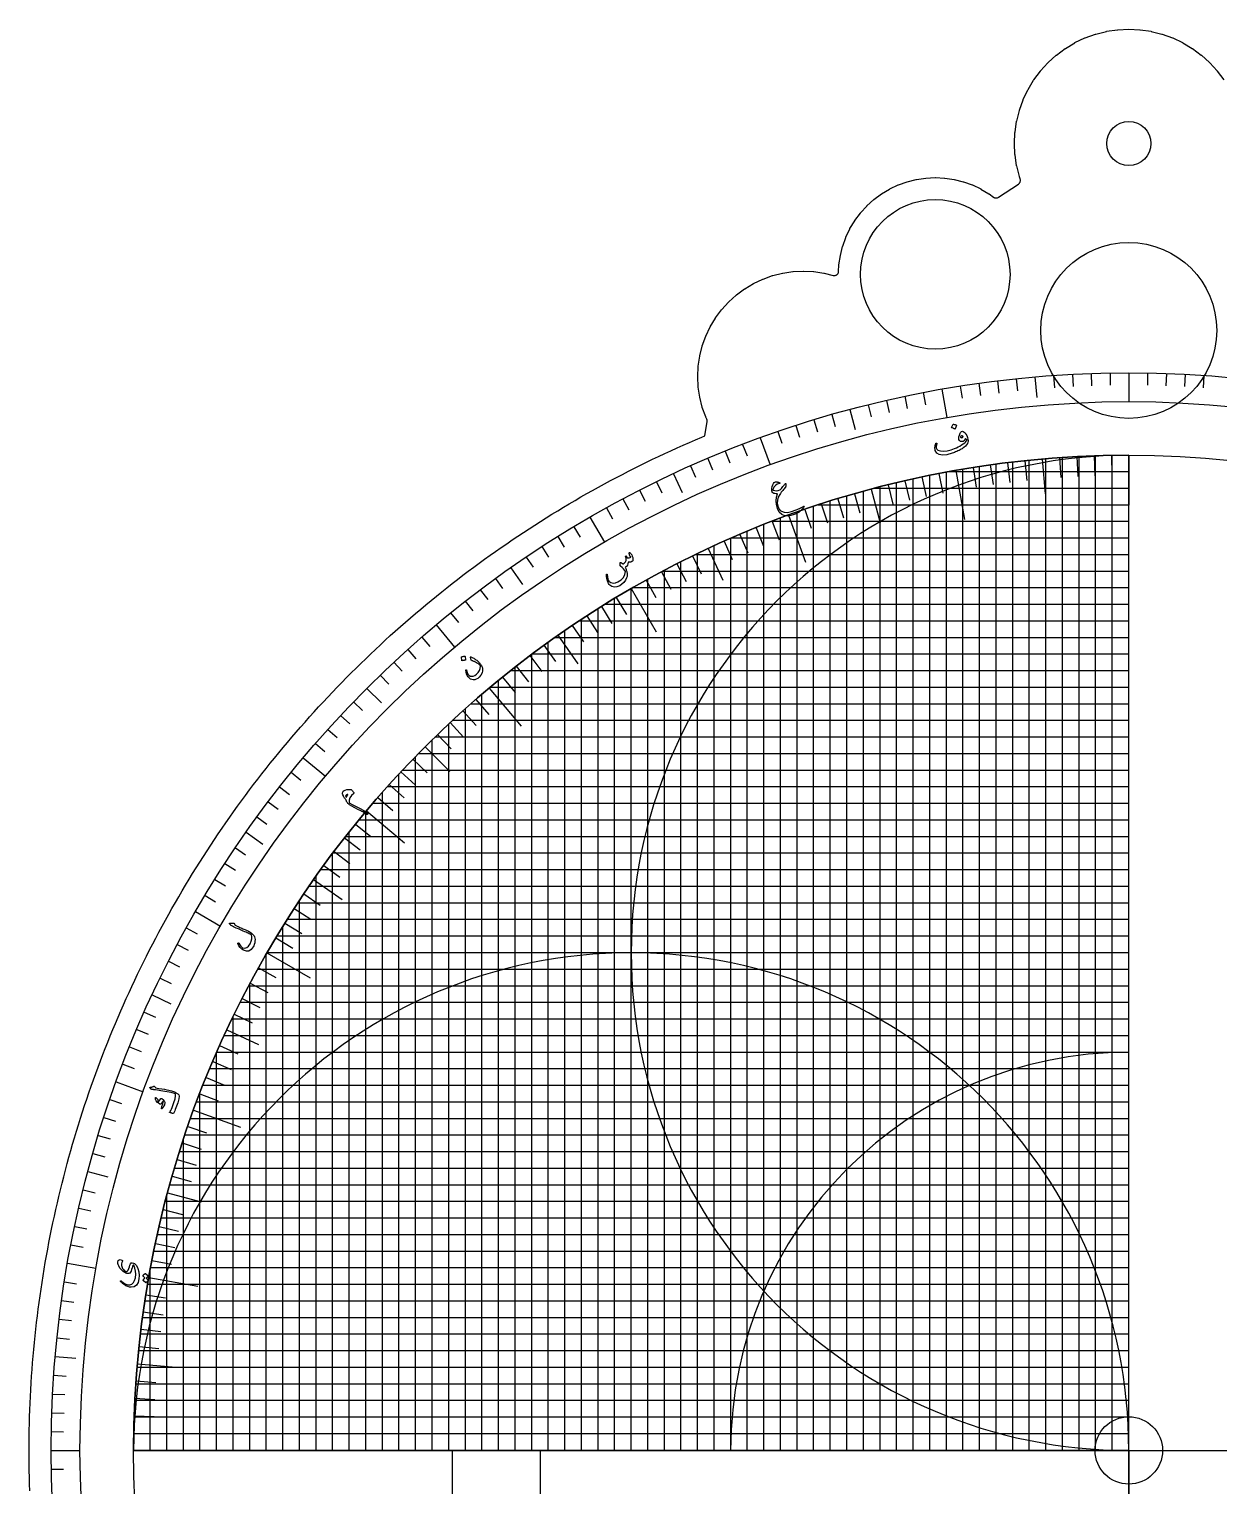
# Model space of a CAD drawing. Header units: millimetres. Extents: x -75 to 75, y -75 to 97.
# Drawn here: x -75 to 6.1, y -2.4 to 96.9 of the extents above; entities that cross this region are included whole.
import ezdxf

# ---------------------------------------------------------------- set-up
doc = ezdxf.new("R2010")
doc.units = ezdxf.units.MM
for name, color, linetype in [('CUT_INNER', 6, 'Continuous'), ('CUT_OUTER', 1, 'Continuous'), ('ENGRAVE', 7, 'Continuous'), ('ENGRAVE_FINE', 8, 'Continuous'), ('TEXT', 5, 'Continuous')]:
    doc.layers.add(name, color=color, linetype=linetype)

msp = doc.modelspace()

# ---------------------------------------------------------------- linework, layer by layer
at = {"layer": 'CUT_INNER'}
for centre, radius in [((0, 89.1386), 1.5), ((-13.2, 80.2136), 5.1), ((0, 76.3886), 6), ((0, 0), 2.3)]:
    msp.add_circle(centre, radius, dxfattribs=at)
at = {"layer": 'CUT_OUTER'}
msp.add_lwpolyline([(-74.9492, -2.7605), (-74.9647, -2.3006), (-74.9774, -1.8406), (-74.9873, -1.3805), (-74.9944, -0.9204), (-74.9986, -0.4602), (-75, 0), (-74.9986, 0.4602), (-74.9944, 0.9204), (-74.9873, 1.3805), (-74.9774, 1.8406), (-74.9647, 2.3006), (-74.9492, 2.7605), (-74.9308, 3.2204), (-74.9097, 3.6801), (-74.8857, 4.1396), (-74.8589, 4.5991), (-74.8292, 5.0583), (-74.7968, 5.5173), (-74.7615, 5.9762), (-74.7234, 6.4348), (-74.6826, 6.8932), (-74.6389, 7.3513), (-74.5923, 7.8091), (-74.543, 8.2667), (-74.4909, 8.7239), (-74.436, 9.1808), (-74.3782, 9.6374), (-74.3177, 10.0936), (-74.2544, 10.5494), (-74.1882, 11.0048), (-74.1193, 11.4598), (-74.0476, 11.9144), (-73.9731, 12.3685), (-73.8958, 12.8221), (-73.8158, 13.2753), (-73.7329, 13.728), (-73.6473, 14.1801), (-73.5589, 14.6318), (-73.4677, 15.0828), (-73.3738, 15.5334), (-73.2771, 15.9833), (-73.1777, 16.4326), (-73.0755, 16.8813), (-72.9705, 17.3294), (-72.8628, 17.7768), (-72.7523, 18.2235), (-72.6392, 18.6696), (-72.5232, 19.1149), (-72.4046, 19.5596), (-72.2832, 20.0035), (-72.1591, 20.4466), (-72.0323, 20.889), (-71.9028, 21.3306), (-71.7705, 21.7714), (-71.6356, 22.2113), (-71.498, 22.6504), (-71.3576, 23.0887), (-71.2146, 23.5261), (-71.0689, 23.9627), (-70.9205, 24.3983), (-70.7695, 24.833), (-70.6158, 25.2667), (-70.4594, 25.6996), (-70.3004, 26.1314), (-70.1388, 26.5623), (-69.9745, 26.9921), (-69.8075, 27.421), (-69.638, 27.8488), (-69.4658, 28.2756), (-69.291, 28.7013), (-69.1136, 29.1259), (-68.9335, 29.5494), (-68.7509, 29.9718), (-68.5657, 30.3931), (-68.378, 30.8132), (-68.1876, 31.2322), (-67.9947, 31.65), (-67.7992, 32.0666), (-67.6012, 32.482), (-67.4006, 32.8962), (-67.1975, 33.3092), (-66.9918, 33.7208), (-66.7837, 34.1313), (-66.573, 34.5404), (-66.3598, 34.9482), (-66.1441, 35.3548), (-65.9259, 35.7599), (-65.7053, 36.1638), (-65.4821, 36.5663), (-65.2565, 36.9674), (-65.0285, 37.3671), (-64.798, 37.7654), (-64.565, 38.1623), (-64.3296, 38.5577), (-64.0918, 38.9517), (-63.8516, 39.3442), (-63.609, 39.7353), (-63.364, 40.1248), (-63.1166, 40.5129), (-62.8669, 40.8994), (-62.6147, 41.2843), (-62.3602, 41.6678), (-62.1034, 42.0496), (-61.8442, 42.4299), (-61.5827, 42.8086), (-61.3189, 43.1856), (-61.0527, 43.561), (-60.7843, 43.9348), (-60.5136, 44.307), (-60.2406, 44.6774), (-59.9653, 45.0462), (-59.6878, 45.4133), (-59.408, 45.7787), (-59.126, 46.1424), (-58.8417, 46.5043), (-58.5553, 46.8645), (-58.2666, 47.2229), (-57.9758, 47.5795), (-57.6828, 47.9343), (-57.3875, 48.2874), (-57.0902, 48.6386), (-56.7907, 48.988), (-56.489, 49.3355), (-56.1852, 49.6812), (-55.8793, 50.025), (-55.5713, 50.3669), (-55.2612, 50.707), (-54.9491, 51.0451), (-54.6348, 51.3813), (-54.3185, 51.7155), (-54.0002, 52.0479), (-53.6798, 52.3782), (-53.3574, 52.7066), (-53.033, 53.033), (-52.7066, 53.3574), (-52.3782, 53.6798), (-52.0479, 54.0002), (-51.7155, 54.3185), (-51.3813, 54.6348), (-51.0451, 54.9491), (-50.707, 55.2612), (-50.3669, 55.5713), (-50.025, 55.8793), (-49.6812, 56.1852), (-49.3355, 56.489), (-48.988, 56.7907), (-48.6386, 57.0902), (-48.2874, 57.3875), (-47.9343, 57.6828), (-47.5795, 57.9758), (-47.2229, 58.2666), (-46.8645, 58.5553), (-46.5043, 58.8417), (-46.1424, 59.126), (-45.7787, 59.408), (-45.4133, 59.6878), (-45.0462, 59.9653), (-44.6774, 60.2406), (-44.307, 60.5136), (-43.9348, 60.7843), (-43.561, 61.0527), (-43.1856, 61.3189), (-42.8086, 61.5827), (-42.4299, 61.8442), (-42.0496, 62.1034), (-41.6678, 62.3602), (-41.2843, 62.6147), (-40.8994, 62.8669), (-40.5129, 63.1166), (-40.1248, 63.364), (-39.7353, 63.609), (-39.3442, 63.8516), (-38.9517, 64.0918), (-38.5577, 64.3296), (-38.1623, 64.565), (-37.7654, 64.798), (-37.3671, 65.0285), (-36.9674, 65.2565), (-36.5663, 65.4821), (-36.1638, 65.7053), (-35.7599, 65.9259), (-35.3548, 66.1441), (-34.9482, 66.3598), (-34.5404, 66.573), (-34.1313, 66.7837), (-33.7208, 66.9918), (-33.3092, 67.1975), (-32.8962, 67.4006), (-32.482, 67.6012), (-32.0666, 67.7992), (-31.65, 67.9947), (-31.2322, 68.1876), (-30.8132, 68.378), (-30.3931, 68.5657), (-29.9718, 68.7509), (-29.5494, 68.9335), (-29.1259, 69.1136), (-28.9234, 69.1981), (-28.7619, 70.1675), (-28.7584, 70.1977), (-28.758, 70.228), (-28.7606, 70.2582), (-28.7663, 70.288), (-28.775, 70.3171), (-28.7866, 70.3451), (-28.8488, 70.4767), (-28.8544, 70.4902), (-29.0875, 71.1417), (-29.0918, 71.1557), (-29.2599, 71.8268), (-29.2627, 71.8413), (-29.3642, 72.5256), (-29.3657, 72.5403), (-29.3996, 73.2313), (-29.3996, 73.246), (-29.3657, 73.937), (-29.3642, 73.9516), (-29.2627, 74.636), (-29.2599, 74.6504), (-29.0918, 75.3215), (-29.0875, 75.3356), (-28.8544, 75.987), (-28.8488, 76.0006), (-28.553, 76.626), (-28.546, 76.639), (-28.1904, 77.2324), (-28.1822, 77.2447), (-27.7701, 77.8004), (-27.7607, 77.8117), (-27.2961, 78.3243), (-27.2857, 78.3348), (-26.7731, 78.7994), (-26.7617, 78.8087), (-26.206, 79.2208), (-26.1938, 79.229), (-25.6004, 79.5847), (-25.5874, 79.5916), (-24.962, 79.8874), (-24.9484, 79.893), (-24.297, 80.1261), (-24.2829, 80.1304), (-23.6118, 80.2985), (-23.5974, 80.3014), (-22.913, 80.4029), (-22.8984, 80.4043), (-22.2074, 80.4383), (-22.1926, 80.4383), (-21.5016, 80.4043), (-21.487, 80.4029), (-20.8026, 80.3014), (-20.7882, 80.2985), (-20.1625, 80.1418), (-20.1336, 80.136), (-20.1043, 80.1331), (-20.0749, 80.1331), (-20.0456, 80.136), (-20.0167, 80.1418), (-19.9885, 80.1503), (-19.9613, 80.1616), (-19.9354, 80.1755), (-19.9109, 80.1918), (-19.8881, 80.2105), (-19.8673, 80.2313), (-19.8486, 80.2541), (-19.8323, 80.2785), (-19.8184, 80.3045), (-19.8071, 80.3317), (-19.7986, 80.3599), (-19.7928, 80.3888), (-19.79, 80.4181), (-19.7686, 80.8532), (-19.7671, 80.8678), (-19.6743, 81.4939), (-19.6714, 81.5084), (-19.5176, 82.1224), (-19.5133, 82.1364), (-19.3001, 82.7324), (-19.2945, 82.746), (-19.0238, 83.3182), (-19.0169, 83.3312), (-18.6915, 83.8741), (-18.6833, 83.8863), (-18.3063, 84.3947), (-18.2969, 84.4061), (-17.8719, 84.8751), (-17.8614, 84.8855), (-17.3925, 85.3106), (-17.3811, 85.3199), (-16.8727, 85.6969), (-16.8604, 85.7051), (-16.3175, 86.0305), (-16.3046, 86.0375), (-15.7324, 86.3081), (-15.7188, 86.3137), (-15.1228, 86.527), (-15.1087, 86.5312), (-14.4947, 86.685), (-14.4803, 86.6879), (-13.8542, 86.7808), (-13.8396, 86.7822), (-13.2074, 86.8133), (-13.1926, 86.8133), (-12.5604, 86.7822), (-12.5458, 86.7808), (-11.9197, 86.6879), (-11.9053, 86.685), (-11.2913, 86.5312), (-11.2772, 86.527), (-10.6812, 86.3137), (-10.6676, 86.3081), (-10.0954, 86.0375), (-10.0825, 86.0305), (-9.5396, 85.7051), (-9.5273, 85.6969), (-9.235, 85.4801), (-9.2095, 85.4632), (-9.1825, 85.4489), (-9.1542, 85.4375), (-9.1249, 85.429), (-9.0948, 85.4236), (-9.0643, 85.4212), (-9.0338, 85.4219), (-9.0035, 85.4258), (-8.9738, 85.4326), (-8.9449, 85.4425), (-8.9171, 85.4553), (-8.8908, 85.4708), (-7.5272, 86.3723), (-7.5042, 86.3891), (-7.4829, 86.4081), (-7.4635, 86.4289), (-7.4462, 86.4516), (-7.4311, 86.4757), (-7.4183, 86.5012), (-7.408, 86.5278), (-7.4003, 86.5552), (-7.3952, 86.5832), (-7.3928, 86.6116), (-7.3932, 86.6401), (-7.3962, 86.6685), (-7.4019, 86.6964), (-7.4102, 86.7236), (-7.4617, 86.8675), (-7.4659, 86.8816), (-7.6483, 87.6098), (-7.6512, 87.6242), (-7.7614, 88.3668), (-7.7628, 88.3815), (-7.7996, 89.1313), (-7.7996, 89.146), (-7.7628, 89.8958), (-7.7614, 89.9105), (-7.6512, 90.6531), (-7.6483, 90.6675), (-7.4659, 91.3957), (-7.4617, 91.4098), (-7.2087, 92.1166), (-7.2031, 92.1302), (-6.8821, 92.8089), (-6.8752, 92.8218), (-6.4892, 93.4658), (-6.4811, 93.478), (-6.0339, 94.081), (-6.0245, 94.0924), (-5.5204, 94.6486), (-5.51, 94.659), (-4.9537, 95.1632), (-4.9424, 95.1725), (-4.3394, 95.6197), (-4.3271, 95.6279), (-3.6832, 96.0138), (-3.6702, 96.0208), (-2.9916, 96.3417), (-2.978, 96.3474), (-2.2712, 96.6003), (-2.2571, 96.6046), (-1.5288, 96.787), (-1.5144, 96.7898), (-0.7718, 96.9), (-0.7572, 96.9014), (-0.0074, 96.9383), (0.0074, 96.9383), (0.7572, 96.9014), (0.7718, 96.9), (1.5144, 96.7898), (1.5288, 96.787), (2.2571, 96.6046), (2.2712, 96.6003), (2.978, 96.3474), (2.9916, 96.3417), (3.6702, 96.0208), (3.6832, 96.0138), (4.3271, 95.6279), (4.3394, 95.6197), (4.9424, 95.1725), (4.9537, 95.1632), (5.51, 94.659), (5.5204, 94.6486), (6.0245, 94.0924), (6.0339, 94.081), (6.4811, 93.478)], dxfattribs=at)
at = {"layer": 'ENGRAVE'}
for points in [[(-6.4059, 73.2203), (-6.2834, 71.8194)], [(0, 73.5), (0, 71.5312)], [(-12.7631, 72.3834), (-12.4213, 70.4445)], [(-19.0232, 70.9955), (-18.6592, 69.6372)], [(-25.1385, 69.0674), (-24.4651, 67.2174)], [(-5.9157, 67.6167), (-5.7086, 65.2501)], [(-5.6562, 0), (-5.6562, 67.6389)], [(0, -67.875), (0, 67.875)], [(0, 0), (0, 67.875)], [(0, 67.875), (0, 64.4813)], [(-31.0624, 66.6136), (-30.4681, 65.3391)], [(-11.7864, 66.8438), (-11.1971, 63.5016)], [(-11.3125, 0), (-11.3125, 66.9257)], [(-16.9688, 0), (-16.9688, 65.7197)], [(-17.5673, 65.5622), (-16.9525, 63.2675)], [(-36.75, 63.6529), (-35.7656, 61.9479)], [(-23.2146, 63.7816), (-22.0539, 60.5926)], [(-22.625, 0), (-22.625, 63.9932)], [(-28.2812, 0), (-28.2812, 61.7024)], [(0, 62.2188), (-27.1264, 62.2188)], [(-28.6852, 61.5156), (-27.6812, 59.3626)], [(-42.1579, 60.2077), (-41.3513, 59.0557)], [(-33.9375, 0), (-33.9375, 58.7815)], [(-33.9375, 58.7815), (-32.2406, 55.8424)], [(-47.2449, 56.3043), (-45.9794, 54.7961)], [(0, 56.5625), (-37.5193, 56.5625)], [(-39.5938, 0), (-39.5938, 55.1303)], [(-38.9315, 55.5999), (-37.5689, 53.6539)], [(-51.9723, 51.9723), (-50.978, 50.978)], [(-43.6292, 51.9953), (-41.4477, 49.3955)], [(0, 50.9062), (-44.8951, 50.9062)], [(-45.25, 0), (-45.25, 50.591)], [(-47.9949, 47.9949), (-46.3151, 46.3151)], [(-56.3043, 47.2449), (-54.7961, 45.9794)], [(-50.9062, 0), (-50.9062, 44.8951)], [(0, 45.25), (-50.591, 45.25)], [(-51.9953, 43.6292), (-49.3955, 41.4477)], [(-60.2077, 42.1579), (-59.0557, 41.3513)], [(-55.5999, 38.9315), (-53.6539, 37.5689)], [(0, 39.5938), (-55.1303, 39.5938)], [(-56.5625, 0), (-56.5625, 37.5193)], [(-63.6529, 36.75), (-61.9479, 35.7656)], [(0, 33.9375), (-58.7815, 33.9375)], [(-58.7815, 33.9375), (-55.8424, 32.2406)], [(-66.6136, 31.0624), (-65.3391, 30.4681)], [(0, 28.2812), (-61.7024, 28.2812)], [(-61.5156, 28.6852), (-59.3626, 27.6812)], [(-62.2188, 0), (-62.2188, 27.1264)], [(-69.0674, 25.1385), (-67.2174, 24.4651)], [(-63.7816, 23.2146), (-60.5926, 22.0539)], [(0, 22.625), (-63.9932, 22.625)], [(-70.9955, 19.0232), (-69.6372, 18.6592)], [(0, 16.9688), (-65.7197, 16.9688)], [(-65.5622, 17.5673), (-63.2675, 16.9525)], [(-72.3834, 12.7631), (-70.4445, 12.4213)], [(0, 11.3125), (-66.9257, 11.3125)], [(-66.8438, 11.7864), (-63.5016, 11.1971)], [(-73.2203, 6.4059), (-71.8194, 6.2834)], [(0, 5.6562), (-67.6389, 5.6562)], [(-67.6167, 5.9157), (-65.2501, 5.7086)], [(-73.5, 0), (-71.5312, 0)], [(-67.875, 0), (67.875, 0)], [(0, 0), (-67.875, 0)], [(-67.875, 0), (-64.4813, 0)], [(-46.155, 0), (-46.155, -46.155), (46.155, -46.155), (46.155, 0)], [(-46.155, 0), (-40.1549, 0)], [(-40.1549, 0), (-40.1549, -40.1549), (40.1549, -40.1549), (40.1549, 0)], [(0, 0), (0, -46.155)]]:
    msp.add_lwpolyline(points, dxfattribs=at)
for radius in [73.5, 73.5, 71.5312, 67.875, 67.875]:
    msp.add_circle((0, 0), radius, dxfattribs=at)
for centre, radius, start, end in [((0, 0), 67.875, 90, 180), ((0, 33.9375), 33.9375, 90, 270), ((-33.9375, 0), 33.9375, 0, 180), ((0, 0), 27.1556, 90, 180)]:
    msp.add_arc(centre, radius, start, end, dxfattribs=at)
at = {"layer": 'ENGRAVE_FINE'}
for points in [[(-11.4979, 72.5951), (-11.3659, 71.7617)], [(-10.2292, 72.7847), (-10.1118, 71.9492)], [(-8.9574, 72.9521), (-8.8546, 72.1147)], [(-7.6828, 73.0974), (-7.5946, 72.2582)], [(-5.1271, 73.321), (-5.0682, 72.4793)], [(-3.8467, 73.3993), (-3.8025, 72.5567)], [(-2.5651, 73.4552), (-2.5357, 72.612)], [(-1.2828, 73.4888), (-1.268, 72.6452)], [(1.2828, 73.4888), (1.268, 72.6452)], [(2.5651, 73.4552), (2.5357, 72.612)], [(3.8467, 73.3993), (3.8025, 72.5567)], [(5.1271, 73.321), (5.0682, 72.4793)], [(-16.5339, 71.6162), (-16.3441, 70.7941)], [(-15.2815, 71.8938), (-15.1061, 71.0685)], [(-14.0245, 72.1496), (-13.8635, 71.3214)], [(-20.2593, 70.6527), (-20.0268, 69.8417)], [(-17.7813, 71.3167), (-17.5771, 70.498)], [(-22.7127, 69.9027), (-22.452, 69.1002)], [(-21.4893, 70.2884), (-21.2426, 69.4815)], [(-26.34, 68.6182), (-26.0377, 67.8305)], [(-23.9293, 69.4956), (-23.6546, 68.6978)], [(-28.7187, 67.6571), (-28.3891, 66.8804)], [(-27.5336, 68.148), (-27.2175, 67.3657)], [(-4.7347, 67.7097), (-4.64, 66.3555)], [(-4.525, 0), (-4.525, 67.724)], [(-3.5523, 67.782), (-3.4813, 66.4263)], [(-3.3937, 0), (-3.3937, 67.7901)], [(-2.3688, 67.8337), (-2.3214, 66.477)], [(-2.2625, 0), (-2.2625, 67.8373)], [(-1.1846, 67.8647), (-1.1609, 66.5074)], [(-1.1313, 0), (-1.1313, 67.8656)], [(-29.8951, 67.1456), (-29.552, 66.3748)], [(-12.9512, 66.6279), (-12.6921, 65.2954)], [(-12.4437, 0), (-12.4437, 66.7246)], [(0, 66.7438), (-12.3405, 66.7438)], [(-10.618, 67.0393), (-10.4056, 65.6986)], [(-10.1813, 0), (-10.1813, 67.1071)], [(-9.4464, 67.2144), (-9.2574, 65.8702)], [(-9.05, 0), (-9.05, 67.269)], [(-8.2719, 67.3691), (-8.1064, 66.0217)], [(-7.9188, 0), (-7.9188, 67.4115)], [(-7.0949, 67.5032), (-6.953, 66.1531)], [(-6.7875, 0), (-6.7875, 67.5348)], [(-32.2203, 66.0614), (-31.8504, 65.303)], [(0, 65.6125), (-17.3786, 65.6125)], [(-16.4204, 65.8588), (-16.092, 64.5416)], [(-15.8375, 0), (-15.8375, 66.0014)], [(-15.2686, 66.1354), (-14.9632, 64.8127)], [(-14.7063, 0), (-14.7063, 66.2627)], [(-14.112, 66.3918), (-13.8298, 65.0639)], [(-13.575, 0), (-13.575, 66.5036)], [(-34.5062, 64.8966), (-34.11, 64.1517)], [(-33.3683, 65.489), (-32.9852, 64.7372)], [(-20.3625, 0), (-20.3625, 64.7486)], [(-19.8447, 64.9092), (-19.4478, 63.611)], [(-19.2312, 0), (-19.2312, 65.0936)], [(-18.7089, 65.2456), (-18.3347, 63.9407)], [(-18.1, 0), (-18.1, 65.4172)], [(-35.6335, 64.2845), (-35.2244, 63.5466)], [(-22.0979, 64.1771), (-21.656, 62.8935)], [(-21.4937, 0), (-21.4937, 64.3819)], [(0, 64.4813), (-21.194, 64.4813)], [(-20.9745, 64.553), (-20.555, 63.2619)], [(-37.8553, 63.0018), (-37.4207, 62.2786)], [(-26.0188, 0), (-26.0188, 62.69)], [(-25.4264, 62.9326), (-24.9179, 61.674)], [(-24.8875, 0), (-24.8875, 63.1477)], [(0, 63.35), (-24.3679, 63.35)], [(-24.3242, 63.3668), (-23.8377, 62.0994)], [(-23.7563, 0), (-23.7563, 63.5819)], [(-40.031, 61.6423), (-39.5714, 60.9347)], [(-38.9491, 62.3315), (-38.5019, 61.616)], [(-27.6072, 62.0069), (-27.0551, 60.7668)], [(-27.15, 0), (-27.15, 62.2085)], [(-26.5209, 62.4793), (-25.9905, 61.2297)], [(-41.1007, 60.9343), (-40.6289, 60.2348)], [(-30.5437, 0), (-30.5437, 60.6143)], [(-29.7544, 61.0056), (-29.1594, 59.7855)], [(0, 61.0875), (-29.586, 61.0875)], [(-29.4125, 0), (-29.4125, 61.1712)], [(-31.8654, 59.9301), (-31.2281, 58.7315)], [(0, 59.9562), (-31.8161, 59.9562)], [(-31.675, 0), (-31.675, 60.0309)], [(-30.8146, 60.4771), (-30.1983, 59.2675)], [(-44.2334, 58.6997), (-43.7256, 58.0259)], [(-43.2022, 59.4627), (-42.7063, 58.7801)], [(0, 58.825), (-33.862, 58.825)], [(-32.9065, 59.3648), (-32.2483, 58.1775)], [(-32.8062, 0), (-32.8062, 59.4202)], [(-45.2511, 57.9188), (-44.7317, 57.2539)], [(0, 57.6938), (-35.7554, 57.6938)], [(-35.0688, 0), (-35.0688, 58.1137)], [(-34.9582, 58.1802), (-34.259, 57.0166)], [(-46.255, 57.1202), (-45.7241, 56.4645)], [(-37.3312, 0), (-37.3312, 56.6868)], [(-36.9674, 56.9248), (-36.228, 55.7863)], [(-36.2, 0), (-36.2, 57.4158)], [(-35.9683, 57.5613), (-35.2489, 56.41)], [(-38.4625, 0), (-38.4625, 55.9254)], [(-37.9552, 56.2709), (-37.1961, 55.1455)], [(-48.2203, 55.4712), (-47.6668, 54.8344)], [(-39.8959, 54.912), (-39.098, 53.8138)], [(0, 55.4312), (-39.1713, 55.4312)], [(-50.1269, 53.7545), (-49.5514, 53.1374)], [(-49.1811, 54.6211), (-48.6165, 53.9941)], [(-40.8482, 54.2074), (-40.0312, 53.1232)], [(-40.725, 0), (-40.725, 54.3)], [(0, 54.3), (-40.725, 54.3)], [(-51.0574, 52.8715), (-50.4713, 52.2645)], [(-42.7151, 52.7488), (-41.8608, 51.6938)], [(0, 53.1688), (-42.1912, 53.1688)], [(-41.8563, 0), (-41.8563, 53.4329)], [(-41.788, 53.4862), (-40.9523, 52.4165)], [(0, 52.0375), (-43.5788, 52.0375)], [(-42.9875, 0), (-42.9875, 52.527)], [(-52.8715, 51.0574), (-52.2645, 50.4713)], [(-44.53, 51.2259), (-43.6394, 50.2014)], [(-44.1187, 0), (-44.1187, 51.5805)], [(-53.7545, 50.1269), (-53.1374, 49.5514)], [(0, 49.775), (-46.1461, 49.775)], [(-45.4172, 50.441), (-44.5089, 49.4321)], [(-54.6211, 49.1811), (-53.9941, 48.6165)], [(-47.1499, 48.8252), (-46.2069, 47.8487)], [(-46.3813, 0), (-46.3813, 49.556)], [(-46.2906, 49.6406), (-45.3648, 48.6478)], [(-55.4712, 48.2203), (-54.8344, 47.6668)], [(-47.5125, 0), (-47.5125, 48.4724)], [(0, 48.6437), (-47.3371, 48.6437)], [(-48.8252, 47.1499), (-47.8487, 46.2069)], [(-48.6437, 0), (-48.6437, 47.3371)], [(0, 47.5125), (-48.4724, 47.5125)], [(-57.1202, 46.255), (-56.4645, 45.7241)], [(-49.775, 0), (-49.775, 46.1461)], [(-49.6406, 46.2906), (-48.6478, 45.3648)], [(0, 46.3813), (-49.556, 46.3813)], [(-57.9188, 45.2511), (-57.2539, 44.7317)], [(-50.441, 45.4172), (-49.4321, 44.5089)], [(-58.6997, 44.2334), (-58.0259, 43.7256)], [(0, 44.1187), (-51.5805, 44.1187)], [(-51.2259, 44.53), (-50.2014, 43.6394)], [(-59.4627, 43.2022), (-58.7801, 42.7063)], [(0, 42.9875), (-52.527, 42.9875)], [(-52.0375, 0), (-52.0375, 43.5788)], [(-53.4862, 41.788), (-52.4165, 40.9523)], [(0, 41.8563), (-53.4329, 41.8563)], [(-53.1688, 0), (-53.1688, 42.1912)], [(-52.7488, 42.7151), (-51.6938, 41.8608)], [(-60.9343, 41.1007), (-60.2348, 40.6289)], [(-54.2074, 40.8482), (-53.1232, 40.0312)], [(-61.6423, 40.031), (-60.9347, 39.5714)], [(-54.912, 39.8959), (-53.8138, 39.098)], [(0, 40.725), (-54.3, 40.725)], [(-54.3, 0), (-54.3, 40.725)], [(-62.3315, 38.9491), (-61.616, 38.5019)], [(-55.4312, 0), (-55.4312, 39.1713)], [(-63.0018, 37.8553), (-62.2786, 37.4207)], [(-56.2709, 37.9552), (-55.1455, 37.1961)], [(0, 38.4625), (-55.9254, 38.4625)], [(-56.9248, 36.9674), (-55.7863, 36.228)], [(0, 37.3312), (-56.6868, 37.3312)], [(-57.5613, 35.9683), (-56.41, 35.2489)], [(0, 36.2), (-57.4158, 36.2)], [(-64.2845, 35.6335), (-63.5466, 35.2244)], [(-58.1802, 34.9582), (-57.0166, 34.259)], [(0, 35.0688), (-58.1137, 35.0688)], [(-57.6938, 0), (-57.6938, 35.7554)], [(-64.8966, 34.5062), (-64.1517, 34.11)], [(-58.825, 0), (-58.825, 33.862)], [(-65.489, 33.3683), (-64.7372, 32.9852)], [(0, 32.8062), (-59.4202, 32.8062)], [(-59.3648, 32.9065), (-58.1775, 32.2483)], [(-66.0614, 32.2203), (-65.303, 31.8504)], [(-59.9562, 0), (-59.9562, 31.8161)], [(-59.9301, 31.8654), (-58.7315, 31.2281)], [(-60.4771, 30.8146), (-59.2675, 30.1983)], [(0, 31.675), (-60.0309, 31.675)], [(-67.1456, 29.8951), (-66.3748, 29.552)], [(0, 30.5437), (-60.6143, 30.5437)], [(0, 29.4125), (-61.1712, 29.4125)], [(-61.0875, 0), (-61.0875, 29.586)], [(-61.0056, 29.7544), (-59.7855, 29.1594)], [(-67.6571, 28.7187), (-66.8804, 28.3891)], [(-68.148, 27.5336), (-67.3657, 27.2175)], [(0, 27.15), (-62.2085, 27.15)], [(-62.0069, 27.6072), (-60.7668, 27.0551)], [(-68.6182, 26.34), (-67.8305, 26.0377)], [(0, 26.0188), (-62.69, 26.0188)], [(-62.4793, 26.5209), (-61.2297, 25.9905)], [(0, 24.8875), (-63.1477, 24.8875)], [(-62.9326, 25.4264), (-61.674, 24.9179)], [(-69.4956, 23.9293), (-68.6978, 23.6546)], [(-63.3668, 24.3242), (-62.0994, 23.8377)], [(-63.35, 0), (-63.35, 24.3679)], [(0, 23.7563), (-63.5819, 23.7563)], [(-69.9027, 22.7127), (-69.1002, 22.452)], [(-64.1771, 22.0979), (-62.8935, 21.656)], [(-70.2884, 21.4893), (-69.4815, 21.2426)], [(-64.553, 20.9745), (-63.2619, 20.555)], [(-64.4813, 0), (-64.4813, 21.194)], [(0, 21.4937), (-64.3819, 21.4937)], [(-70.6527, 20.2593), (-69.8417, 20.0268)], [(0, 20.3625), (-64.7486, 20.3625)], [(0, 19.2312), (-65.0936, 19.2312)], [(-64.9092, 19.8447), (-63.611, 19.4478)], [(0, 18.1), (-65.4172, 18.1)], [(-65.2456, 18.7089), (-63.9407, 18.3347)], [(-71.3167, 17.7813), (-70.498, 17.5771)], [(-65.6125, 0), (-65.6125, 17.3786)], [(-71.6162, 16.5339), (-70.7941, 16.3441)], [(-65.8588, 16.4204), (-64.5416, 16.092)], [(-71.8938, 15.2815), (-71.0685, 15.1061)], [(-66.1354, 15.2686), (-64.8127, 14.9632)], [(0, 15.8375), (-66.0014, 15.8375)], [(-72.1496, 14.0245), (-71.3214, 13.8635)], [(-66.3918, 14.112), (-65.0639, 13.8298)], [(0, 14.7063), (-66.2627, 14.7063)], [(-66.6279, 12.9512), (-65.2954, 12.6921)], [(0, 13.575), (-66.5036, 13.575)], [(-66.7438, 0), (-66.7438, 12.3405)], [(0, 12.4437), (-66.7246, 12.4437)], [(-72.5951, 11.4979), (-71.7617, 11.3659)], [(-72.7847, 10.2292), (-71.9492, 10.1118)], [(0, 10.1813), (-67.1071, 10.1813)], [(-67.0393, 10.618), (-65.6986, 10.4056)], [(-72.9521, 8.9574), (-72.1147, 8.8546)], [(0, 9.05), (-67.269, 9.05)], [(-67.2144, 9.4464), (-65.8702, 9.2574)], [(-67.3691, 8.2719), (-66.0217, 8.1064)], [(-73.0974, 7.6828), (-72.2582, 7.5946)], [(-67.5032, 7.0949), (-66.1531, 6.953)], [(0, 7.9188), (-67.4115, 7.9188)], [(0, 6.7875), (-67.5348, 6.7875)], [(-73.321, 5.1271), (-72.4793, 5.0682)], [(0, 4.525), (-67.724, 4.525)], [(-67.7097, 4.7347), (-66.3555, 4.64)], [(-73.3993, 3.8467), (-72.5567, 3.8025)], [(0, 3.3937), (-67.7901, 3.3937)], [(-67.782, 3.5523), (-66.4263, 3.4813)], [(-73.4552, 2.5651), (-72.612, 2.5357)], [(0, 2.2625), (-67.8373, 2.2625)], [(-67.8337, 2.3688), (-66.477, 2.3214)], [(-73.4888, 1.2828), (-72.6452, 1.268)], [(0, 1.1313), (-67.8656, 1.1313)], [(-67.8647, 1.1846), (-66.5074, 1.1609)], [(-73.4888, -1.2828), (-72.6452, -1.268)]]:
    msp.add_lwpolyline(points, dxfattribs=at)
at = {"layer": 'TEXT'}
for points in [[(-11.9823, 69.9857), (-11.9795, 69.9896), (-11.975, 69.9925), (-11.969, 69.9942), (-11.9614, 69.9948), (-11.9048, 69.9828), (-11.8505, 69.9655), (-11.7986, 69.9431), (-11.7489, 69.9154), (-11.7437, 69.9107), (-11.741, 69.9057), (-11.7406, 69.9003), (-11.7426, 69.8944), (-11.836, 69.6698), (-11.84, 69.6642), (-11.8459, 69.6619), (-11.8538, 69.6632), (-11.8636, 69.6679), (-11.8722, 69.6719), (-11.8856, 69.6779), (-11.9039, 69.6857), (-11.927, 69.6955), (-11.9554, 69.7072), (-11.9893, 69.7206), (-12.0288, 69.7358), (-12.0739, 69.7527), (-12.08, 69.7558), (-12.0834, 69.7593), (-12.0841, 69.7633), (-12.0821, 69.7678)], [(-11.4056, 69.4944), (-11.3522, 69.5071), (-11.2952, 69.4953), (-11.2347, 69.459), (-11.1706, 69.3981), (-11.1089, 69.3154), (-11.0558, 69.2135), (-11.0111, 69.0923), (-10.9748, 68.952), (-10.965, 68.9005), (-10.9609, 68.852), (-10.9624, 68.8063), (-10.9695, 68.7635), (-11.0044, 68.6747), (-11.0631, 68.5859), (-11.1456, 68.4969), (-11.2518, 68.4076), (-11.3128, 68.3641), (-11.3762, 68.3221), (-11.442, 68.2815), (-11.5101, 68.2423), (-11.5809, 68.2045), (-11.6543, 68.168), (-11.7305, 68.1328), (-11.8095, 68.099), (-11.8891, 68.067), (-11.9671, 68.0374), (-12.0437, 68.0103), (-12.1188, 67.9855), (-12.1926, 67.9632), (-12.2653, 67.9437), (-12.337, 67.9268), (-12.4077, 67.9127), (-12.7075, 67.8822), (-12.9392, 67.9189), (-13.1032, 68.0236), (-13.1994, 68.1966), (-13.2095, 68.2392), (-13.2165, 68.2885), (-13.2203, 68.3447), (-13.2209, 68.4077), (-13.2157, 68.4781), (-13.203, 68.5478), (-13.1829, 68.6169), (-13.1553, 68.6853), (-13.1507, 68.6934), (-13.1448, 68.6997), (-13.1375, 68.7042), (-13.1289, 68.7069), (-13.1201, 68.7073), (-13.1126, 68.7051), (-13.1063, 68.7003), (-13.1012, 68.6928), (-13.0978, 68.6842), (-13.0966, 68.6758), (-13.0975, 68.6677), (-13.1005, 68.6599), (-13.1456, 68.5047), (-13.1464, 68.3793), (-13.1032, 68.2838), (-13.0162, 68.218), (-12.8423, 68.1652), (-12.6348, 68.1533), (-12.3936, 68.1821), (-12.1181, 68.2512), (-11.9989, 68.2905), (-11.8803, 68.3356), (-11.7626, 68.3866), (-11.6455, 68.4434), (-11.5293, 68.506), (-11.4141, 68.5744), (-11.2998, 68.6485), (-11.1864, 68.7285), (-11.1269, 68.7768), (-11.0839, 68.8254), (-11.0574, 68.8745), (-11.0474, 68.9239), (-11.062, 68.9545), (-11.0815, 68.9816), (-11.1059, 69.0051), (-11.1353, 69.025), (-11.1385, 69.0257), (-11.1419, 69.0233), (-11.1455, 69.0177), (-11.1493, 69.0091), (-11.1779, 68.941), (-11.2136, 68.8875), (-11.2565, 68.8485), (-11.3066, 68.8242), (-11.4025, 68.807), (-11.4812, 68.8228), (-11.5428, 68.8715), (-11.5872, 68.9534), (-11.5996, 69.0301), (-11.5896, 69.1281), (-11.5571, 69.2474), (-11.5019, 69.3879), (-11.483, 69.4235), (-11.4606, 69.4531), (-11.4348, 69.4768), (-11.4056, 69.4944)], [(-11.3141, 69.1223), (-11.3061, 69.1359), (-11.3052, 69.1484), (-11.3114, 69.1598), (-11.3246, 69.17), (-11.3752, 69.1915), (-11.4168, 69.1919), (-11.4494, 69.1711), (-11.4728, 69.1291), (-11.4748, 69.1171), (-11.474, 69.1069), (-11.4704, 69.0986), (-11.4639, 69.0921), (-11.4223, 69.0746), (-11.3835, 69.0738), (-11.3474, 69.0897), (-11.3141, 69.1223)], [(-24.1811, 66.0127), (-24.1447, 66.0383), (-24.1006, 66.0537), (-24.0488, 66.0589), (-23.9892, 66.0539), (-23.9577, 66.0479), (-23.9282, 66.0411), (-23.9007, 66.0333), (-23.8753, 66.0246), (-23.8519, 66.0151), (-23.8308, 66.005), (-23.8117, 65.9943), (-23.7949, 65.983), (-23.7819, 65.9707), (-23.7816, 65.9604), (-23.794, 65.952), (-23.8191, 65.9455), (-23.9764, 65.9), (-24.1065, 65.815), (-24.2092, 65.6906), (-24.2844, 65.5271), (-24.2849, 65.518), (-24.2817, 65.51), (-24.2749, 65.5029), (-24.2645, 65.4969), (-24.1457, 65.4617), (-24.028, 65.4527), (-23.9114, 65.4698), (-23.7957, 65.513), (-23.7763, 65.5247), (-23.7529, 65.5444), (-23.7255, 65.5719), (-23.6941, 65.6074), (-23.6384, 65.6765), (-23.5892, 65.7374), (-23.5463, 65.7901), (-23.5099, 65.8348), (-23.4799, 65.8714), (-23.4564, 65.8999), (-23.4395, 65.9203), (-23.429, 65.9326), (-23.4123, 65.9452), (-23.4004, 65.9435), (-23.3931, 65.9276), (-23.3905, 65.8974), (-23.3925, 65.8151), (-23.3975, 65.7526), (-23.4055, 65.7098), (-23.4166, 65.6868), (-23.4604, 65.6431), (-23.5057, 65.5942), (-23.5526, 65.5402), (-23.6009, 65.4812), (-23.6508, 65.417), (-23.7021, 65.3477), (-23.7549, 65.2733), (-23.8091, 65.1938), (-23.9083, 65.009), (-23.963, 64.8146), (-23.9735, 64.6108), (-23.94, 64.3976), (-23.9018, 64.2889), (-23.8476, 64.1949), (-23.7776, 64.1154), (-23.6918, 64.0504), (-23.5143, 63.9862), (-23.2865, 63.9812), (-23.0082, 64.0346), (-22.6788, 64.1459), (-22.6292, 64.167), (-22.5762, 64.1907), (-22.5197, 64.217), (-22.4597, 64.2459), (-22.3964, 64.2775), (-22.33, 64.3119), (-22.2605, 64.3491), (-22.1879, 64.389), (-22.1751, 64.395), (-22.1649, 64.3976), (-22.1575, 64.3968), (-22.1527, 64.3926), (-22.1561, 64.3624), (-22.1922, 64.3059), (-22.2608, 64.223), (-22.3616, 64.1137), (-22.4241, 64.0511), (-22.4804, 64.0011), (-22.5306, 63.9635), (-22.5746, 63.9384), (-22.7447, 63.863), (-22.9026, 63.8044), (-23.0483, 63.7628), (-23.1819, 63.7381), (-23.4529, 63.7419), (-23.6735, 63.8252), (-23.8441, 63.9886), (-23.9641, 64.2325), (-24.0348, 64.5092), (-24.0564, 64.7685), (-24.0284, 65.0102), (-23.9507, 65.2342), (-24.0576, 65.2415), (-24.1477, 65.2555), (-24.2208, 65.2764), (-24.2771, 65.3043), (-24.2945, 65.3175), (-24.309, 65.3336), (-24.3206, 65.3526), (-24.3293, 65.3745), (-24.3426, 65.4371), (-24.35, 65.4984), (-24.3513, 65.5582), (-24.3467, 65.6167), (-24.3226, 65.7397), (-24.287, 65.8468), (-24.2398, 65.9378), (-24.1811, 66.0127)], [(-34.0789, 61.1926), (-34.0805, 61.2052), (-34.0792, 61.2156), (-34.0751, 61.2237), (-34.0682, 61.2295), (-34.0576, 61.2339), (-34.0471, 61.235), (-34.0368, 61.233), (-34.0267, 61.2278), (-33.9966, 61.2057), (-33.9666, 61.1744), (-33.9364, 61.1338), (-33.9062, 61.0839), (-33.8652, 60.9978), (-33.8369, 60.9101), (-33.8212, 60.8208), (-33.8181, 60.7299), (-33.821, 60.7059), (-33.8273, 60.6852), (-33.8369, 60.6676), (-33.8498, 60.6533), (-33.9054, 60.6173), (-33.9732, 60.5927), (-34.0533, 60.5795), (-34.1456, 60.5775), (-34.159, 60.4619), (-34.1987, 60.3677), (-34.2647, 60.2946), (-34.3569, 60.2427), (-34.3316, 60.1913), (-34.3087, 60.1411), (-34.2882, 60.0921), (-34.2701, 60.0442), (-34.2542, 59.9972), (-34.2404, 59.9508), (-34.2286, 59.905), (-34.2189, 59.8597), (-34.2076, 59.7745), (-34.2092, 59.6889), (-34.2236, 59.6029), (-34.2507, 59.5166), (-34.333, 59.3479), (-34.4381, 59.2016), (-34.5661, 59.0774), (-34.7174, 58.9753), (-34.9084, 58.8954), (-35.0857, 58.8761), (-35.2496, 58.9177), (-35.4002, 59.0203), (-35.4398, 59.0661), (-35.4775, 59.1256), (-35.5133, 59.199), (-35.5471, 59.2861), (-35.5772, 59.3857), (-35.6003, 59.4943), (-35.6164, 59.6117), (-35.6254, 59.7381), (-35.6251, 59.7465), (-35.6229, 59.7538), (-35.6188, 59.7598), (-35.6128, 59.7646), (-35.6059, 59.7679), (-35.5992, 59.7695), (-35.5926, 59.7695), (-35.5863, 59.7677), (-35.5801, 59.7633), (-35.5755, 59.7576), (-35.5725, 59.7505), (-35.571, 59.7421), (-35.5561, 59.5757), (-35.5326, 59.4456), (-35.5008, 59.3516), (-35.4606, 59.2937), (-35.3229, 59.1954), (-35.1736, 59.1533), (-35.0128, 59.167), (-34.84, 59.2364), (-34.6263, 59.3808), (-34.471, 59.5474), (-34.374, 59.7368), (-34.3352, 59.9493), (-34.3896, 60.0434), (-34.4621, 60.1342), (-34.5526, 60.2217), (-34.6612, 60.3058), (-34.6733, 60.3137), (-34.6821, 60.3219), (-34.6876, 60.3305), (-34.6898, 60.3394), (-34.6922, 60.3728), (-34.6943, 60.4044), (-34.696, 60.4339), (-34.6974, 60.4615), (-34.6983, 60.4869), (-34.6985, 60.5098), (-34.698, 60.5301), (-34.6968, 60.5478), (-34.695, 60.556), (-34.6911, 60.5612), (-34.6851, 60.5633), (-34.6769, 60.5623), (-34.6721, 60.5608), (-34.6651, 60.5581), (-34.6559, 60.5544), (-34.6446, 60.5496), (-34.6313, 60.5435), (-34.6164, 60.536), (-34.6, 60.5271), (-34.582, 60.5167), (-34.5463, 60.4973), (-34.5182, 60.4845), (-34.4978, 60.4782), (-34.4851, 60.4784), (-34.4209, 60.5082), (-34.3655, 60.5535), (-34.319, 60.6143), (-34.2811, 60.6908), (-34.2745, 60.7311), (-34.278, 60.789), (-34.2919, 60.8644), (-34.3159, 60.9573), (-34.3181, 60.9662), (-34.3179, 60.9749), (-34.3153, 60.9833), (-34.3102, 60.9917), (-34.3047, 60.9982), (-34.2985, 61.0029), (-34.2916, 61.0056), (-34.2841, 61.0063), (-34.2667, 60.9967), (-34.2477, 60.9708), (-34.227, 60.9288), (-34.2047, 60.8707), (-34.1404, 60.8683), (-34.0785, 60.8777), (-34.019, 60.899), (-33.9618, 60.9321), (-33.9722, 60.949), (-33.9822, 60.9618), (-33.992, 60.9705), (-34.0014, 60.9752), (-34.0113, 60.979), (-34.0188, 60.9841), (-34.0239, 60.9905), (-34.0267, 60.9983)], [(-45.522, 54.1096), (-45.5216, 54.1144), (-45.5192, 54.1191), (-45.5149, 54.1236), (-45.5086, 54.1279), (-45.4539, 54.146), (-45.3985, 54.1585), (-45.3425, 54.1652), (-45.2858, 54.1663), (-45.279, 54.1649), (-45.2741, 54.1619), (-45.271, 54.1574), (-45.2697, 54.1514), (-45.2364, 53.9107), (-45.237, 53.9038), (-45.2409, 53.899), (-45.2483, 53.8961), (-45.2592, 53.8951), (-45.2686, 53.8943), (-45.2831, 53.8927), (-45.3028, 53.8903), (-45.3277, 53.8871), (-45.3579, 53.8829), (-45.3939, 53.8774), (-45.4356, 53.8707), (-45.4829, 53.8626), (-45.4897, 53.8622), (-45.4944, 53.8635), (-45.497, 53.8666), (-45.4976, 53.8715)], [(-44.8715, 54.1233), (-44.8247, 54.1028), (-44.7771, 54.0802), (-44.7287, 54.0555), (-44.6797, 54.0289), (-44.6299, 53.9997), (-44.5794, 53.9676), (-44.5283, 53.9325), (-44.4766, 53.8944), (-44.4267, 53.855), (-44.3796, 53.8142), (-44.3351, 53.7717), (-44.2933, 53.7277), (-44.2541, 53.682), (-44.2173, 53.6345), (-44.183, 53.5852), (-44.1512, 53.534), (-44.1215, 53.4773), (-44.0984, 53.4213), (-44.082, 53.3659), (-44.0721, 53.3112), (-44.0733, 53.1671), (-44.1132, 53.0245), (-44.1919, 52.8833), (-44.3093, 52.7432), (-44.4068, 52.6569), (-44.5052, 52.5966), (-44.6046, 52.5623), (-44.7051, 52.5541), (-44.801, 52.5716), (-44.8907, 52.6112), (-44.9743, 52.6731), (-45.0516, 52.7571), (-45.1184, 52.8591), (-45.169, 52.9687), (-45.2032, 53.0859), (-45.2209, 53.2109), (-45.2207, 53.2271), (-45.2172, 53.239), (-45.2104, 53.2465), (-45.2004, 53.2497), (-45.188, 53.2491), (-45.1784, 53.2417), (-45.1715, 53.2276), (-45.1674, 53.2066), (-45.1316, 53.0608), (-45.0784, 52.947), (-45.008, 52.8653), (-44.9204, 52.8156), (-44.8233, 52.7985), (-44.7205, 52.8146), (-44.6119, 52.8638), (-44.4974, 52.9461), (-44.378, 53.0681), (-44.2904, 53.1996), (-44.2347, 53.3408), (-44.2109, 53.4918), (-44.2114, 53.496), (-44.2134, 53.5011), (-44.217, 53.5071), (-44.2223, 53.514), (-44.2685, 53.5639), (-44.33, 53.6157), (-44.4067, 53.6693), (-44.4988, 53.7249), (-44.5468, 53.7514), (-44.592, 53.7756), (-44.6345, 53.7975), (-44.6742, 53.817), (-44.7111, 53.834), (-44.7453, 53.8482), (-44.7767, 53.8597), (-44.8054, 53.8683), (-44.8198, 53.8733), (-44.8309, 53.8797), (-44.8387, 53.8875), (-44.8432, 53.8967), (-44.9083, 54.1034), (-44.9098, 54.1173), (-44.9042, 54.1253), (-44.8914, 54.1273), (-44.8715, 54.1233)], [(-53.3748, 44.3563), (-53.4034, 44.3896), (-53.4311, 44.4237), (-53.4579, 44.4586), (-53.4838, 44.4944), (-53.5083, 44.531), (-53.5309, 44.5685), (-53.5517, 44.6069), (-53.5707, 44.6462), (-53.6003, 44.7231), (-53.6167, 44.7908), (-53.62, 44.8495), (-53.6102, 44.8989), (-53.5758, 44.9581), (-53.5176, 45.0061), (-53.4355, 45.0429), (-53.3296, 45.0684), (-53.2982, 45.0735), (-53.2668, 45.0776), (-53.2353, 45.0807), (-53.2037, 45.0829), (-53.1719, 45.0842), (-53.1398, 45.0848), (-53.1075, 45.0848), (-53.0749, 45.084), (-53.0568, 45.0824), (-53.0412, 45.0785), (-53.0281, 45.0723), (-53.0174, 45.0636), (-52.9812, 45.0209), (-52.9491, 44.9825), (-52.921, 44.9484), (-52.897, 44.9187), (-52.8774, 44.8938), (-52.8624, 44.8742), (-52.852, 44.8599), (-52.8463, 44.8508), (-52.8418, 44.8366), (-52.8425, 44.8238), (-52.8484, 44.8121), (-52.8594, 44.8018), (-53.0168, 44.6611), (-53.1205, 44.5109), (-53.1704, 44.3514), (-53.1664, 44.1831), (-53.1617, 44.1676), (-53.1546, 44.1549), (-53.1452, 44.1451), (-53.1333, 44.1381), (-52.9627, 44.0578), (-52.7877, 43.971), (-52.6084, 43.8777), (-52.4248, 43.7778), (-52.1837, 43.6364), (-52.0194, 43.5235), (-51.9316, 43.4394), (-51.9205, 43.3841), (-51.9323, 43.3753), (-51.9494, 43.3748), (-51.972, 43.3827), (-51.9999, 43.3989), (-52.055, 43.4365), (-52.1137, 43.474), (-52.1759, 43.5115), (-52.2417, 43.549), (-52.3108, 43.5865), (-52.3827, 43.6242), (-52.4576, 43.6621), (-52.5354, 43.7002), (-52.7963, 43.8279), (-52.9977, 43.9356), (-53.1393, 44.0235), (-53.221, 44.0919), (-53.2542, 44.1294), (-53.2833, 44.1658), (-53.3082, 44.2012), (-53.3288, 44.2356), (-53.3457, 44.2685), (-53.3589, 44.2996), (-53.3686, 44.3288), (-53.3748, 44.3563)], [(-53.3618, 44.5285), (-53.3538, 44.5544), (-53.3442, 44.5808), (-53.3331, 44.6077), (-53.3204, 44.6351), (-53.3064, 44.6628), (-53.291, 44.6908), (-53.2743, 44.719), (-53.2563, 44.7474), (-53.3138, 44.7345), (-53.3576, 44.7184), (-53.3877, 44.6991), (-53.404, 44.6767), (-53.4127, 44.6412), (-53.4086, 44.6046), (-53.3917, 44.5671), (-53.3618, 44.5285)], [(-61.3275, 35.9238), (-61.3323, 35.9321), (-61.3342, 35.9405), (-61.3334, 35.9489), (-61.3299, 35.9572), (-61.324, 35.9642), (-61.3162, 35.9685), (-61.3065, 35.97), (-61.2949, 35.9688), (-61.2282, 35.9595), (-61.168, 35.956), (-61.1142, 35.9583), (-61.0669, 35.9663), (-61.0509, 35.9674), (-61.0364, 35.9619), (-61.0236, 35.9497), (-61.0123, 35.9309), (-61.0076, 35.9204), (-61.0031, 35.9103), (-60.9988, 35.9007), (-60.9945, 35.8916), (-60.9905, 35.8831), (-60.9869, 35.8751), (-60.9837, 35.8679), (-60.9809, 35.8612), (-60.9755, 35.8497), (-60.9674, 35.8389), (-60.9564, 35.8288), (-60.9426, 35.8195), (-60.9006, 35.7986), (-60.8544, 35.7765), (-60.804, 35.753), (-60.7495, 35.7283), (-60.6909, 35.7022), (-60.6282, 35.6745), (-60.5617, 35.6453), (-60.4911, 35.6144), (-60.4201, 35.5846), (-60.3537, 35.5561), (-60.2918, 35.5288), (-60.2345, 35.5028), (-60.1814, 35.4782), (-60.1325, 35.455), (-60.0877, 35.4332), (-60.0469, 35.4128), (-59.9291, 35.3475), (-59.8249, 35.2732), (-59.7341, 35.1901), (-59.6567, 35.0982), (-59.6191, 35.0309), (-59.5965, 34.948), (-59.5888, 34.8494), (-59.5961, 34.7352), (-59.6151, 34.618), (-59.6413, 34.513), (-59.6749, 34.42), (-59.7158, 34.3391), (-59.8559, 34.1579), (-60.0114, 34.0594), (-60.1827, 34.0436), (-60.37, 34.1108), (-60.4914, 34.193), (-60.5971, 34.2967), (-60.687, 34.4222), (-60.761, 34.5694), (-60.7644, 34.5794), (-60.7651, 34.5882), (-60.7629, 34.5958), (-60.7579, 34.6021), (-60.7509, 34.6079), (-60.744, 34.6115), (-60.7373, 34.6127), (-60.7306, 34.6117), (-60.7217, 34.6085), (-60.7141, 34.6038), (-60.7078, 34.5975), (-60.7027, 34.5895), (-60.6284, 34.4754), (-60.5599, 34.3871), (-60.4974, 34.3246), (-60.441, 34.2877), (-60.2928, 34.2555), (-60.1568, 34.2901), (-60.0328, 34.3914), (-59.9205, 34.5593), (-59.8466, 34.7265), (-59.8086, 34.8832), (-59.8065, 35.0294), (-59.8404, 35.1654), (-59.8823, 35.1876), (-59.9318, 35.2125), (-59.9889, 35.2401), (-60.0537, 35.2703), (-60.1264, 35.3033), (-60.2072, 35.3388), (-60.2961, 35.3769), (-60.3931, 35.4175), (-60.4926, 35.4604), (-60.5903, 35.503), (-60.6862, 35.5453), (-60.7804, 35.5873), (-60.8726, 35.6292), (-60.9629, 35.6711), (-61.0512, 35.713), (-61.1375, 35.7549), (-61.2226, 35.7919), (-61.2314, 35.7976), (-61.2391, 35.8039), (-61.2457, 35.8108), (-61.2512, 35.8182)], [(-66.7285, 24.7696), (-66.6959, 24.7741), (-66.6644, 24.7798), (-66.6341, 24.7866), (-66.605, 24.7946), (-66.5771, 24.804), (-66.5502, 24.8148), (-66.5243, 24.8271), (-66.4996, 24.8409), (-66.487, 24.8451), (-66.4748, 24.8435), (-66.4629, 24.8361), (-66.4513, 24.8229), (-66.3926, 24.7479), (-66.386, 24.7403), (-66.3802, 24.7345), (-66.3752, 24.7304), (-66.371, 24.7281), (-66.1493, 24.6938), (-65.9496, 24.6611), (-65.7717, 24.6302), (-65.6158, 24.6011), (-65.4819, 24.5739), (-65.3704, 24.5483), (-65.2812, 24.5246), (-65.2142, 24.5027), (-65.0899, 24.456), (-65.0514, 24.439), (-65.0133, 24.42), (-64.9759, 24.3991), (-64.939, 24.3762), (-64.9027, 24.3513), (-64.8671, 24.324), (-64.8321, 24.2945), (-64.7978, 24.2628), (-64.7661, 24.1643), (-64.7875, 23.9816), (-64.8614, 23.7146), (-64.9866, 23.3626), (-65.0298, 23.2542), (-65.0725, 23.1548), (-65.1146, 23.0644), (-65.1563, 22.9832), (-65.1624, 22.9766), (-65.1693, 22.9728), (-65.177, 22.9718), (-65.1855, 22.9735), (-65.2255, 22.985), (-65.2618, 22.9958), (-65.2943, 23.0057), (-65.3232, 23.0149), (-65.3488, 23.0235), (-65.3713, 23.0315), (-65.3907, 23.039), (-65.4071, 23.0459), (-65.4162, 23.0503), (-65.4202, 23.0555), (-65.4194, 23.0615), (-65.4136, 23.0682), (-65.3745, 23.1214), (-65.3341, 23.1934), (-65.2923, 23.2842), (-65.249, 23.3938), (-65.1295, 23.7248), (-65.0505, 23.989), (-65.0128, 24.1869), (-65.0169, 24.3188), (-65.0942, 24.3476), (-65.2405, 24.3844), (-65.4557, 24.429), (-65.7401, 24.4814), (-66.0256, 24.5312), (-66.242, 24.5677), (-66.3892, 24.5912), (-66.4671, 24.6019), (-66.4886, 24.6041), (-66.5088, 24.6063), (-66.5275, 24.6082), (-66.5449, 24.6101), (-66.5608, 24.6117), (-66.5749, 24.613), (-66.5873, 24.6141), (-66.598, 24.615), (-66.6208, 24.6182), (-66.6412, 24.625), (-66.6592, 24.6354), (-66.6749, 24.6493), (-66.7532, 24.7344), (-66.7582, 24.7409), (-66.7608, 24.7468), (-66.7612, 24.7523), (-66.7591, 24.7573), (-66.7535, 24.7622), (-66.7465, 24.7659), (-66.7382, 24.7684), (-66.7285, 24.7696)], [(-66.3905, 24.0544), (-66.3881, 24.059), (-66.3847, 24.0625), (-66.3802, 24.0649), (-66.3747, 24.0662), (-66.3704, 24.0658), (-66.366, 24.0645), (-66.3615, 24.0625), (-66.3569, 24.0598), (-66.2415, 23.9566), (-66.2302, 23.9451), (-66.2222, 23.9343), (-66.2175, 23.9244), (-66.2161, 23.9154), (-66.2187, 23.8797), (-66.2167, 23.8478), (-66.21, 23.8197), (-66.1988, 23.7955), (-66.1908, 23.7886), (-66.1792, 23.7899), (-66.1639, 23.7993), (-66.145, 23.8169), (-66.1349, 23.8295), (-66.1249, 23.8428), (-66.115, 23.8566), (-66.1053, 23.871), (-66.0957, 23.8862), (-66.0861, 23.9023), (-66.0765, 23.9193), (-66.067, 23.9372), (-66.0164, 23.9927), (-65.9536, 23.9935), (-65.8785, 23.9397), (-65.7911, 23.8314), (-65.768, 23.7915), (-65.7518, 23.7549), (-65.7428, 23.7216), (-65.7408, 23.6916), (-65.7452, 23.661), (-65.757, 23.6208), (-65.7761, 23.5709), (-65.8026, 23.5114), (-65.8168, 23.4812), (-65.8314, 23.453), (-65.8463, 23.4267), (-65.8616, 23.4023), (-65.8768, 23.3797), (-65.8915, 23.3588), (-65.9055, 23.3394), (-65.919, 23.3216), (-65.9302, 23.3116), (-65.9412, 23.3056), (-65.9518, 23.3034), (-65.9622, 23.305), (-65.9717, 23.3102), (-65.9772, 23.3176), (-65.9787, 23.3271), (-65.9761, 23.3389), (-65.9658, 23.3755), (-65.9535, 23.4169), (-65.9391, 23.463), (-65.9226, 23.5137), (-65.8918, 23.6084), (-65.8712, 23.6835), (-65.8607, 23.7392), (-65.8604, 23.7753), (-65.8619, 23.7806), (-65.8651, 23.7843), (-65.8699, 23.7864), (-65.8764, 23.7869), (-65.8809, 23.786), (-65.8857, 23.783), (-65.891, 23.778), (-65.8966, 23.771), (-65.9412, 23.7029), (-65.9613, 23.675), (-65.9824, 23.6524), (-66.0044, 23.6353), (-66.0273, 23.6235), (-66.0521, 23.6155), (-66.0753, 23.6139), (-66.097, 23.6186), (-66.1172, 23.6296), (-66.2445, 23.7282), (-66.3325, 23.8319), (-66.3812, 23.9407), (-66.3905, 24.0544)], [(-68.637, 12.9009), (-68.682, 12.8197), (-68.7012, 12.7232), (-68.6943, 12.6116), (-68.6615, 12.485), (-68.6233, 12.4017), (-68.5727, 12.3289), (-68.5099, 12.2668), (-68.4348, 12.2154), (-68.4191, 12.2088), (-68.4022, 12.2054), (-68.3839, 12.2053), (-68.3645, 12.2083), (-68.2999, 12.2404), (-68.2442, 12.3035), (-68.1972, 12.3975), (-68.1588, 12.5226), (-68.1221, 12.6462), (-68.0805, 12.7331), (-68.0344, 12.7835), (-67.9837, 12.7973), (-67.8861, 12.7815), (-67.8031, 12.7462), (-67.7348, 12.6915), (-67.6811, 12.6175), (-67.5819, 12.3964), (-67.5201, 12.1695), (-67.4954, 11.9367), (-67.5079, 11.6975), (-67.5698, 11.4447), (-67.6801, 11.2662), (-67.8395, 11.1618), (-68.0484, 11.1315), (-68.1579, 11.1457), (-68.2737, 11.1806), (-68.3957, 11.2365), (-68.5237, 11.3134), (-68.5587, 11.3387), (-68.5923, 11.3642), (-68.6244, 11.39), (-68.655, 11.4162), (-68.6844, 11.4428), (-68.7127, 11.4701), (-68.7398, 11.4981), (-68.7657, 11.5268), (-68.7759, 11.5416), (-68.779, 11.5538), (-68.775, 11.5635), (-68.7638, 11.5705), (-68.751, 11.5734), (-68.7388, 11.5725), (-68.7272, 11.568), (-68.7162, 11.5598), (-68.5575, 11.4202), (-68.4086, 11.3286), (-68.2696, 11.2848), (-68.1406, 11.2883), (-67.996, 11.3443), (-67.884, 11.4429), (-67.8044, 11.584), (-67.757, 11.7678), (-67.7342, 12.01), (-67.7453, 12.2339), (-67.7902, 12.4399), (-67.8693, 12.628), (-67.8768, 12.6398), (-67.8854, 12.6453), (-67.8952, 12.6446), (-67.9061, 12.6376), (-67.93, 12.6052), (-67.9561, 12.5462), (-67.9843, 12.4606), (-68.0144, 12.3482), (-68.0497, 12.2347), (-68.0926, 12.1509), (-68.1432, 12.0967), (-68.2015, 12.0723), (-68.2658, 12.0676), (-68.3311, 12.0747), (-68.3974, 12.0936), (-68.4647, 12.1244), (-68.5927, 12.2086), (-68.7055, 12.3141), (-68.8029, 12.441), (-68.8849, 12.5894), (-68.9036, 12.6284), (-68.9191, 12.6657), (-68.9315, 12.7015), (-68.9407, 12.7357), (-68.9469, 12.7681), (-68.9504, 12.7986), (-68.9511, 12.8272), (-68.949, 12.8539), (-68.9204, 12.9545), (-68.8641, 13.0088), (-68.7804, 13.017), (-68.6692, 12.9789), (-68.6407, 12.9608), (-68.6259, 12.9417), (-68.6246, 12.9217), (-68.637, 12.9009)], [(-67.234, 11.8795), (-67.2367, 11.8833), (-67.2379, 11.8883), (-67.2376, 11.8943), (-67.2356, 11.9014), (-67.2212, 11.9254), (-67.2059, 11.9484), (-67.1898, 11.9705), (-67.1728, 11.9915), (-67.1548, 12.0116), (-67.1355, 12.031), (-67.1149, 12.0497), (-67.0931, 12.0676), (-67.0869, 12.0707), (-67.0807, 12.0714), (-67.0746, 12.0698), (-67.0686, 12.0659), (-66.8883, 11.9044), (-66.8863, 11.9005), (-66.8872, 11.8955), (-66.891, 11.8892), (-66.8978, 11.8819), (-66.9038, 11.8771), (-66.9122, 11.869), (-66.923, 11.8576), (-66.9364, 11.843), (-66.9524, 11.825), (-66.9712, 11.8035), (-66.9929, 11.7784), (-67.0175, 11.7497), (-66.8773, 11.6231), (-66.8732, 11.6177), (-66.8731, 11.6117), (-66.8768, 11.6049), (-66.8845, 11.5975), (-66.8911, 11.5911), (-66.9011, 11.5809), (-66.9145, 11.567), (-66.9313, 11.5493), (-66.9516, 11.5274), (-66.9753, 11.5011), (-67.0026, 11.4704), (-67.0334, 11.4352), (-67.0381, 11.4318), (-67.0424, 11.4307), (-67.0463, 11.4318), (-67.0498, 11.4353), (-67.2228, 11.5969), (-67.2256, 11.6007), (-67.2268, 11.6056), (-67.2264, 11.6117), (-67.2245, 11.6187), (-67.2135, 11.6394), (-67.2014, 11.6592), (-67.1882, 11.6782), (-67.174, 11.6962), (-67.1588, 11.7135), (-67.143, 11.7299), (-67.1264, 11.7456), (-67.1091, 11.7604)]]:
    msp.add_lwpolyline(points, close=True, dxfattribs=at)

doc.saveas('drawing.dxf')
